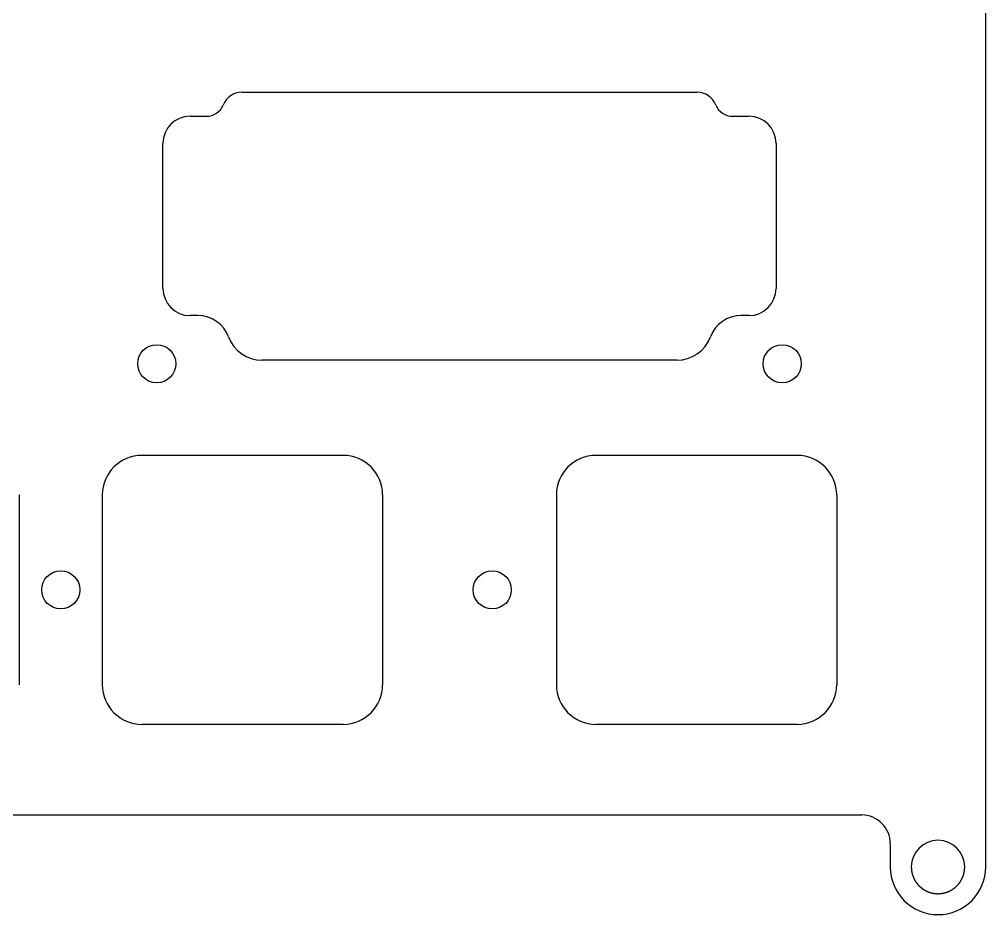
# Model space of a CAD drawing. Header units: millimetres. Extents: x -10 to 277, y -93 to 22.
# Drawn here: x 226.4 to 277.1, y -93.2 to -46.3 of the extents above; entities that cross this region are included whole.
import ezdxf

# ---------------------------------------------------------------- set-up
doc = ezdxf.new("R2010")
doc.units = ezdxf.units.MM
doc.layers.add('BLACK', color=7, linetype='CONTINUOUS')
doc.layers.add('Edge.Cuts', color=53, linetype='CONTINUOUS', true_color=0xc8a339)

msp = doc.modelspace()

# ---------------------------------------------------------------- linework, layer by layer
at = {"layer": 'BLACK', "linetype": 'Continuous'}
for p, q in [((243.4, -69.15), (232.849999, -69.15)), ((267.2125, -69.15), (256.662499, -69.15)), ((226.425, -71.225), (226.425, -81.175)), ((230.775, -71.225), (230.775, -81.175001)), ((245.475, -71.225), (245.475, -81.175)), ((254.5875, -71.225), (254.5875, -81.175001)), ((269.2875, -71.225), (269.2875, -81.175)), ((243.4, -83.25), (232.85, -83.25)), ((267.2125, -83.25), (256.6625, -83.25))]:
    msp.add_line(p, q, dxfattribs=at)
at = {"layer": 'BLACK'}
for centre in [(228.6, -76.2), (251.221875, -76.2)]:
    msp.add_circle(centre, 1, dxfattribs=at)
for centre, radius, start, end in [((232.850004, -71.225004), 2.075004, 90.0001381, 179.9998896), ((243.4, -71.225), 2.075, 0, 90), ((256.662504, -71.225004), 2.075004, 90.0001381, 179.9998896), ((267.2125, -71.225), 2.075, 0, 90), ((232.850002, -81.174998), 2.075002, 180.0000828, 269.9999448), ((243.4, -81.175), 2.075, 270, 0), ((256.662502, -81.174998), 2.075002, 180.0000828, 269.9999448), ((267.2125, -81.175), 2.075, 270, 0)]:
    msp.add_arc(centre, radius, start, end, dxfattribs=at)
at = {"layer": 'Edge.Cuts', "linetype": 'CONTINUOUS'}
for p, q in [((277.1, -90.725023), (277.1, 19.025023)), ((219.8295, -88), (270.6, -88)), ((272.1, -89.5), (272.1, -90.725023)), ((273.2, -90.725023), (273.20001, -90.730399)), ((273.20001, -90.730399), (273.20004, -90.735796)), ((273.20004, -90.735796), (273.200091, -90.741159)), ((273.200091, -90.741159), (273.200161, -90.746542)), ((273.200161, -90.746542), (273.200252, -90.751893)), ((273.200252, -90.751893), (273.200363, -90.757263)), ((273.200363, -90.757263), (273.200493, -90.762601)), ((273.200493, -90.762601), (273.200645, -90.76796)), ((273.200645, -90.76796), (273.200815, -90.773287)), ((273.200815, -90.773287), (273.201006, -90.778633)), ((273.201006, -90.778633), (273.201217, -90.78395)), ((273.201217, -90.78395), (273.201448, -90.789285)), ((273.201448, -90.789285), (273.201698, -90.794592)), ((273.201698, -90.794592), (273.20197, -90.799917)), ((273.20197, -90.799917), (273.20226, -90.805214)), ((273.20226, -90.805214), (273.202571, -90.810528)), ((273.202571, -90.810528), (273.202901, -90.815816)), ((273.202901, -90.815816), (273.203252, -90.821121)), ((273.203252, -90.821121), (273.203622, -90.8264)), ((273.203622, -90.8264), (273.204013, -90.831696)), ((273.204013, -90.831696), (273.204422, -90.836967)), ((273.204422, -90.836967), (273.204853, -90.842254)), ((273.204853, -90.842254), (273.205302, -90.847517)), ((273.205302, -90.847517), (273.205773, -90.852796)), ((273.205773, -90.852796), (273.206262, -90.858052)), ((273.206262, -90.858052), (273.206772, -90.863323)), ((273.206772, -90.863323), (273.207301, -90.868571)), ((273.207301, -90.868571), (273.207851, -90.873834)), ((273.207851, -90.873834), (273.208419, -90.879076)), ((273.208419, -90.879076), (273.20901, -90.884332)), ((273.20901, -90.884332), (273.209617, -90.889566)), ((273.209617, -90.889566), (273.210247, -90.894816)), ((273.210247, -90.894816), (273.210895, -90.900044)), ((273.210895, -90.900044), (273.211565, -90.905287)), ((273.211565, -90.905287), (273.212252, -90.910509)), ((273.212252, -90.910509), (273.212962, -90.915746)), ((273.212962, -90.915746), (273.213689, -90.920962)), ((273.213689, -90.920962), (273.214439, -90.926192)), ((273.214439, -90.926192), (273.215206, -90.931403)), ((273.215206, -90.931403), (273.215995, -90.936628)), ((273.215995, -90.936628), (273.216802, -90.941834)), ((273.216802, -90.941834), (273.217631, -90.947053)), ((273.217631, -90.947053), (273.218478, -90.952253)), ((273.218478, -90.952253), (273.219348, -90.957467)), ((273.219348, -90.957467), (273.220234, -90.962663)), ((273.220234, -90.962663), (273.221144, -90.967872)), ((273.221144, -90.967872), (273.22207, -90.973063)), ((273.22207, -90.973063), (273.22302, -90.978267)), ((273.22302, -90.978267), (273.223986, -90.983454)), ((273.223986, -90.983454), (273.224976, -90.988653)), ((273.224976, -90.988653), (273.225983, -90.993836)), ((273.225983, -90.993836), (273.227012, -90.99903)), ((273.227012, -90.99903), (273.228059, -91.004209)), ((273.228059, -91.004209), (273.229129, -91.0094)), ((273.229129, -91.0094), (273.230216, -91.014575)), ((273.230216, -91.014575), (273.231327, -91.019761)), ((273.231327, -91.019761), (273.232454, -91.024933)), ((273.232454, -91.024933), (273.233605, -91.030115)), ((273.233605, -91.030115), (273.234772, -91.035283)), ((273.234772, -91.035283), (273.235963, -91.040462)), ((273.235963, -91.040462), (273.237172, -91.045627)), ((273.237172, -91.045627), (273.238403, -91.050802)), ((273.238403, -91.050802), (273.239652, -91.055964)), ((273.239652, -91.055964), (273.240924, -91.061136)), ((273.240924, -91.061136), (273.242214, -91.066295)), ((273.242214, -91.066295), (273.243526, -91.071464)), ((273.243526, -91.071464), (273.244857, -91.076619)), ((273.244857, -91.076619), (273.24621, -91.081786)), ((273.24621, -91.081786), (273.247581, -91.086939)), ((273.247581, -91.086939), (273.248976, -91.092102)), ((273.248976, -91.092102), (273.250387, -91.097253)), ((273.250387, -91.097253), (273.251823, -91.102413)), ((273.251823, -91.102413), (273.253276, -91.107562)), ((273.253276, -91.107562), (273.254752, -91.11272)), ((273.254752, -91.11272), (273.256, -91.117023)), ((273.256, -91.117023), (273.257493, -91.122108)), ((273.257493, -91.122108), (273.259011, -91.127202)), ((273.259011, -91.127202), (273.260543, -91.132277)), ((273.260543, -91.132277), (273.2621, -91.137361)), ((273.2621, -91.137361), (273.263671, -91.142425)), ((273.263671, -91.142425), (273.265266, -91.147498)), ((273.265266, -91.147498), (273.266876, -91.152551)), ((273.266876, -91.152551), (273.268509, -91.157613)), ((273.268509, -91.157613), (273.270157, -91.162654)), ((273.270157, -91.162654), (273.271829, -91.167703)), ((273.271829, -91.167703), (273.273516, -91.172732)), ((273.273516, -91.172732), (273.275226, -91.177769)), ((273.275226, -91.177769), (273.276951, -91.182785)), ((273.276951, -91.182785), (273.278699, -91.187808)), ((273.278699, -91.187808), (273.280461, -91.192811)), ((273.280461, -91.192811), (273.282248, -91.197821)), ((273.282248, -91.197821), (273.284048, -91.20281)), ((273.284048, -91.20281), (273.285872, -91.207805)), ((273.285872, -91.207805), (273.287709, -91.21278)), ((273.287709, -91.21278), (273.289571, -91.217761)), ((275.90804, -91.22407), (275.911768, -91.214185)), ((275.911768, -91.214185), (275.915421, -91.204271)), ((275.915421, -91.204271), (275.918999, -91.19433)), ((275.918999, -91.19433), (275.922502, -91.184362)), ((275.922502, -91.184362), (275.92593, -91.174369)), ((275.92593, -91.174369), (275.929283, -91.16435)), ((275.929283, -91.16435), (275.93256, -91.154307)), ((275.93256, -91.154307), (275.93576, -91.144242)), ((275.93576, -91.144242), (275.938884, -91.134155)), ((275.938884, -91.134155), (275.941931, -91.124047)), ((275.941931, -91.124047), (275.944, -91.117023)), ((275.944, -91.117023), (275.946951, -91.106762)), ((275.946951, -91.106762), (275.949821, -91.096496)), ((275.949821, -91.096496), (275.952609, -91.086227)), ((275.952609, -91.086227), (275.955316, -91.075954)), ((275.955316, -91.075954), (275.957942, -91.065676)), ((275.957942, -91.065676), (275.960487, -91.055393)), ((275.960487, -91.055393), (275.962951, -91.045105)), ((275.962951, -91.045105), (275.965335, -91.034811)), ((275.965335, -91.034811), (275.967638, -91.024512)), ((275.967638, -91.024512), (275.969861, -91.014206)), ((275.969861, -91.014206), (275.972005, -91.003894)), ((275.972005, -91.003894), (275.974068, -90.993576)), ((275.974068, -90.993576), (275.976052, -90.98325)), ((275.976052, -90.98325), (275.977956, -90.972917)), ((275.977956, -90.972917), (275.97978, -90.962576)), ((275.97978, -90.962576), (275.981526, -90.952227)), ((275.981526, -90.952227), (275.983192, -90.941869)), ((275.983192, -90.941869), (275.984779, -90.931503)), ((275.984779, -90.931503), (275.986287, -90.921127)), ((275.986287, -90.921127), (275.987716, -90.910741)), ((275.987716, -90.910741), (275.989067, -90.900345)), ((275.989067, -90.900345), (275.990338, -90.889938)), ((275.990338, -90.889938), (275.991531, -90.879519)), ((275.991531, -90.879519), (275.992646, -90.869089)), ((275.992646, -90.869089), (275.993681, -90.858647)), ((275.993681, -90.858647), (275.994639, -90.848191)), ((275.994639, -90.848191), (275.995517, -90.837722)), ((275.995517, -90.837722), (275.996317, -90.827239)), ((275.996317, -90.827239), (275.997039, -90.816741)), ((275.997039, -90.816741), (275.997682, -90.806228)), ((275.997682, -90.806228), (275.998247, -90.795698)), ((275.998247, -90.795698), (275.998733, -90.785151)), ((275.998733, -90.785151), (275.99914, -90.774586)), ((275.99914, -90.774586), (275.999469, -90.764002)), ((275.999469, -90.764002), (275.999719, -90.753399)), ((275.999719, -90.753399), (275.99989, -90.742774)), ((275.99989, -90.742774), (275.999982, -90.732127)), ((275.999982, -90.732127), (276, -90.725023)), ((273.289571, -91.217761), (273.291446, -91.222722)), ((273.291446, -91.222722), (273.293345, -91.227688)), ((273.293345, -91.227688), (273.295257, -91.232633)), ((273.295257, -91.232633), (273.297193, -91.237584)), ((273.297193, -91.237584), (273.299143, -91.242514)), ((273.299143, -91.242514), (273.301116, -91.247449)), ((273.301116, -91.247449), (273.303103, -91.252363)), ((273.303103, -91.252363), (273.305113, -91.257282)), ((273.305113, -91.257282), (273.307136, -91.262181)), ((273.307136, -91.262181), (273.309183, -91.267083)), ((273.309183, -91.267083), (273.311243, -91.271965)), ((273.311243, -91.271965), (273.313327, -91.276851)), ((273.313327, -91.276851), (273.315423, -91.281717)), ((273.315423, -91.281717), (273.317543, -91.286586)), ((273.317543, -91.286586), (273.319676, -91.291434)), ((273.319676, -91.291434), (273.321833, -91.296286)), ((273.321833, -91.296286), (273.324002, -91.301117)), ((273.324002, -91.301117), (273.326195, -91.305951)), ((273.326195, -91.305951), (273.3284, -91.310765)), ((273.3284, -91.310765), (273.330629, -91.315581)), ((273.330629, -91.315581), (273.332871, -91.320377)), ((273.332871, -91.320377), (273.335135, -91.325176)), ((273.335135, -91.325176), (273.337413, -91.329954)), ((273.337413, -91.329954), (273.339714, -91.334734)), ((273.339714, -91.334734), (273.342027, -91.339494)), ((273.342027, -91.339494), (273.344363, -91.344255)), ((273.344363, -91.344255), (273.346712, -91.348997)), ((273.346712, -91.348997), (273.349084, -91.35374)), ((273.349084, -91.35374), (273.351469, -91.358463)), ((273.351469, -91.358463), (273.353876, -91.363187)), ((273.353876, -91.363187), (273.356296, -91.367891)), ((273.356296, -91.367891), (273.35874, -91.372596)), ((273.35874, -91.372596), (273.361195, -91.377281)), ((273.361195, -91.377281), (273.363673, -91.381968)), ((273.363673, -91.381968), (273.366164, -91.386634)), ((273.366164, -91.386634), (273.368678, -91.3913)), ((273.368678, -91.3913), (273.371204, -91.395947)), ((273.371204, -91.395947), (273.373753, -91.400594)), ((273.373753, -91.400594), (273.376313, -91.405221)), ((273.376313, -91.405221), (273.378898, -91.409849)), ((273.378898, -91.409849), (273.381493, -91.414457)), ((273.381493, -91.414457), (273.384112, -91.419064)), ((273.384112, -91.419064), (273.386743, -91.423652)), ((273.386743, -91.423652), (273.389397, -91.42824)), ((273.389397, -91.42824), (273.392063, -91.432808)), ((273.392063, -91.432808), (273.394752, -91.437376)), ((273.394752, -91.437376), (273.397452, -91.441924)), ((273.397452, -91.441924), (273.400176, -91.446471)), ((273.400176, -91.446471), (273.402911, -91.451)), ((273.402911, -91.451), (273.40567, -91.455527)), ((273.40567, -91.455527), (273.40844, -91.460035)), ((273.40844, -91.460035), (273.411233, -91.464541)), ((273.411233, -91.464541), (273.414037, -91.469029)), ((273.414037, -91.469029), (273.416865, -91.473515)), ((273.416865, -91.473515), (273.419704, -91.477983)), ((273.419704, -91.477983), (273.422566, -91.482448)), ((273.422566, -91.482448), (273.42544, -91.486895)), ((273.42544, -91.486895), (273.428336, -91.49134)), ((273.428336, -91.49134), (273.431244, -91.495766)), ((273.431244, -91.495766), (273.434175, -91.50019)), ((273.434175, -91.50019), (273.437118, -91.504596)), ((273.437118, -91.504596), (273.440083, -91.508999)), ((273.440083, -91.508999), (273.44306, -91.513384)), ((273.44306, -91.513384), (273.44606, -91.517766)), ((273.44606, -91.517766), (273.449072, -91.52213)), ((273.449072, -91.52213), (273.452106, -91.526492)), ((273.452106, -91.526492), (273.455151, -91.530835)), ((273.455151, -91.530835), (273.45822, -91.535175)), ((273.45822, -91.535175), (273.4613, -91.539497)), ((273.4613, -91.539497), (273.464402, -91.543816)), ((273.464402, -91.543816), (273.467517, -91.548117)), ((273.467517, -91.548117), (273.470654, -91.552416)), ((273.470654, -91.552416), (273.473802, -91.556695)), ((273.473802, -91.556695), (273.476973, -91.560972)), ((273.476973, -91.560972), (273.48, -91.565023)), ((273.48, -91.565023), (273.483127, -91.569176)), ((273.483127, -91.569176), (273.486277, -91.573326)), ((273.486277, -91.573326), (273.489444, -91.577464)), ((273.489444, -91.577464), (273.492633, -91.581599)), ((273.492633, -91.581599), (273.495838, -91.585723)), ((273.495838, -91.585723), (273.499066, -91.589842)), ((273.499066, -91.589842), (273.50231, -91.593949)), ((273.50231, -91.593949), (273.505575, -91.598052)), ((273.505575, -91.598052), (273.508857, -91.602142)), ((273.508857, -91.602142), (273.51216, -91.606228)), ((273.51216, -91.606228), (273.515479, -91.610301)), ((273.515479, -91.610301), (273.51882, -91.614368)), ((273.51882, -91.614368), (273.522175, -91.618423)), ((273.522175, -91.618423), (273.525552, -91.622472)), ((273.525552, -91.622472), (273.528943, -91.626507)), ((273.528943, -91.626507), (273.532356, -91.630536)), ((273.532356, -91.630536), (273.535783, -91.634551)), ((273.535783, -91.634551), (273.539232, -91.63856)), ((273.539232, -91.63856), (273.542694, -91.642554)), ((273.542694, -91.642554), (273.546177, -91.646543)), ((273.546177, -91.646543), (273.549674, -91.650516)), ((273.549674, -91.650516), (273.553192, -91.654482)), ((273.553192, -91.654482), (273.556722, -91.658433)), ((273.556722, -91.658433), (273.560274, -91.662377)), ((273.560274, -91.662377), (273.563838, -91.666305)), ((273.563838, -91.666305), (273.567423, -91.670227)), ((273.567423, -91.670227), (273.57102, -91.674131)), ((273.57102, -91.674131), (273.574638, -91.678029)), ((273.574638, -91.678029), (273.578267, -91.68191)), ((273.578267, -91.68191), (273.581917, -91.685783)), ((273.581917, -91.685783), (273.585578, -91.68964)), ((273.585578, -91.68964), (273.58926, -91.693488)), ((273.58926, -91.693488), (273.592953, -91.697319)), ((273.592953, -91.697319), (273.596666, -91.701142)), ((273.596666, -91.701142), (273.600389, -91.704948)), ((273.600389, -91.704948), (273.604133, -91.708745)), ((273.604133, -91.708745), (273.607887, -91.712524)), ((273.607887, -91.712524), (273.611661, -91.716295)), ((273.611661, -91.716295), (273.615445, -91.720047)), ((273.615445, -91.720047), (273.619248, -91.72379)), ((275.58164, -91.722918), (275.589201, -91.715436)), ((275.589201, -91.715436), (275.596702, -91.7079)), ((275.596702, -91.7079), (275.604144, -91.700311)), ((275.604144, -91.700311), (275.611524, -91.692671)), ((275.611524, -91.692671), (275.618842, -91.68498)), ((275.618842, -91.68498), (275.626097, -91.67724)), ((275.626097, -91.67724), (275.633288, -91.669451)), ((275.633288, -91.669451), (275.640414, -91.661616)), ((275.640414, -91.661616), (275.647473, -91.653735)), ((275.647473, -91.653735), (275.654465, -91.645809)), ((275.654465, -91.645809), (275.661389, -91.637841)), ((275.661389, -91.637841), (275.668243, -91.62983)), ((275.668243, -91.62983), (275.675027, -91.62178)), ((275.675027, -91.62178), (275.681739, -91.61369)), ((275.681739, -91.61369), (275.688379, -91.605563)), ((275.688379, -91.605563), (275.694945, -91.5974)), ((275.694945, -91.5974), (275.701436, -91.589203)), ((275.701436, -91.589203), (275.707852, -91.580973)), ((275.707852, -91.580973), (275.714191, -91.572711)), ((275.714191, -91.572711), (275.72, -91.565023)), ((275.72, -91.565023), (275.72633, -91.556516)), ((275.72633, -91.556516), (275.732592, -91.547968)), ((275.732592, -91.547968), (275.738786, -91.539377)), ((275.738786, -91.539377), (275.744911, -91.530746)), ((275.744911, -91.530746), (275.750968, -91.522073)), ((275.750968, -91.522073), (275.756957, -91.513359)), ((275.756957, -91.513359), (275.762877, -91.504603)), ((275.762877, -91.504603), (275.768728, -91.495807)), ((275.768728, -91.495807), (275.774511, -91.486971)), ((275.774511, -91.486971), (275.780225, -91.478093)), ((275.780225, -91.478093), (275.785871, -91.469176)), ((275.785871, -91.469176), (275.791447, -91.460218)), ((275.791447, -91.460218), (275.796955, -91.45122)), ((275.796955, -91.45122), (275.802393, -91.442183)), ((275.802393, -91.442183), (275.807762, -91.433106)), ((275.807762, -91.433106), (275.813062, -91.423989)), ((275.813062, -91.423989), (275.818293, -91.414834)), ((275.818293, -91.414834), (275.823453, -91.40564)), ((275.823453, -91.40564), (275.828545, -91.396408)), ((275.828545, -91.396408), (275.833566, -91.387137)), ((275.833566, -91.387137), (275.838517, -91.377828)), ((275.838517, -91.377828), (275.843398, -91.368482)), ((275.843398, -91.368482), (275.848208, -91.359099)), ((275.848208, -91.359099), (275.852948, -91.349679)), ((275.852948, -91.349679), (275.857617, -91.340222)), ((275.857617, -91.340222), (275.862215, -91.33073)), ((275.862215, -91.33073), (275.866742, -91.321201)), ((275.866742, -91.321201), (275.871197, -91.311638)), ((275.871197, -91.311638), (275.875581, -91.30204)), ((275.875581, -91.30204), (275.879892, -91.292407)), ((275.879892, -91.292407), (275.884132, -91.282741)), ((275.884132, -91.282741), (275.888299, -91.273042)), ((275.888299, -91.273042), (275.892394, -91.26331)), ((275.892394, -91.26331), (275.896415, -91.253546)), ((275.896415, -91.253546), (275.900364, -91.243751)), ((275.900364, -91.243751), (275.904239, -91.233925)), ((275.904239, -91.233925), (275.90804, -91.22407)), ((273.619248, -91.72379), (273.623062, -91.727515)), ((273.623062, -91.727515), (273.626895, -91.731232)), ((273.626895, -91.731232), (273.630737, -91.734929)), ((273.630737, -91.734929), (273.634598, -91.738617)), ((273.634598, -91.738617), (273.638469, -91.742286)), ((273.638469, -91.742286), (273.642359, -91.745945)), ((273.642359, -91.745945), (273.646257, -91.749585)), ((273.646257, -91.749585), (273.650175, -91.753216)), ((273.650175, -91.753216), (273.654101, -91.756827)), ((273.654101, -91.756827), (273.658046, -91.760428)), ((273.658046, -91.760428), (273.661999, -91.76401)), ((273.661999, -91.76401), (273.665971, -91.767581)), ((273.665971, -91.767581), (273.669951, -91.771132)), ((273.669951, -91.771132), (273.673949, -91.774674)), ((273.673949, -91.774674), (273.677955, -91.778194)), ((273.677955, -91.778194), (273.681979, -91.781705)), ((273.681979, -91.781705), (273.686011, -91.785195)), ((273.686011, -91.785195), (273.69006, -91.788675)), ((273.69006, -91.788675), (273.694117, -91.792134)), ((273.694117, -91.792134), (273.698192, -91.795582)), ((273.698192, -91.795582), (273.702273, -91.799009)), ((273.702273, -91.799009), (273.706373, -91.802426)), ((273.706373, -91.802426), (273.710479, -91.805822)), ((273.710479, -91.805822), (273.714603, -91.809206)), ((273.714603, -91.809206), (273.718733, -91.81257)), ((273.718733, -91.81257), (273.72288, -91.815922)), ((273.72288, -91.815922), (273.727034, -91.819253)), ((273.727034, -91.819253), (273.731205, -91.822572)), ((273.731205, -91.822572), (273.735382, -91.82587)), ((273.735382, -91.82587), (273.739576, -91.829157)), ((273.739576, -91.829157), (273.743775, -91.832422)), ((273.743775, -91.832422), (273.747992, -91.835675)), ((273.747992, -91.835675), (273.752214, -91.838907)), ((273.752214, -91.838907), (273.756453, -91.842127)), ((273.756453, -91.842127), (273.760697, -91.845325)), ((273.760697, -91.845325), (273.764958, -91.848511)), ((273.764958, -91.848511), (273.769224, -91.851676)), ((273.769224, -91.851676), (273.773507, -91.854828)), ((273.773507, -91.854828), (273.777793, -91.857958)), ((273.777793, -91.857958), (273.782097, -91.861076)), ((273.782097, -91.861076), (273.786405, -91.864172)), ((273.786405, -91.864172), (273.79073, -91.867255)), ((273.79073, -91.867255), (273.795058, -91.870317)), ((273.795058, -91.870317), (273.799404, -91.873365)), ((273.799404, -91.873365), (273.803752, -91.876392)), ((273.803752, -91.876392), (273.808118, -91.879406)), ((273.808118, -91.879406), (273.812486, -91.882398)), ((273.812486, -91.882398), (273.816872, -91.885376)), ((273.816872, -91.885376), (273.82126, -91.888333)), ((273.82126, -91.888333), (273.825665, -91.891277)), ((273.825665, -91.891277), (273.830072, -91.894198)), ((273.830072, -91.894198), (273.834496, -91.897106)), ((273.834496, -91.897106), (273.838923, -91.899992)), ((273.838923, -91.899992), (273.843366, -91.902864)), ((273.843366, -91.902864), (273.847811, -91.905715)), ((273.847811, -91.905715), (273.852273, -91.908551)), ((273.852273, -91.908551), (273.856737, -91.911366)), ((273.856737, -91.911366), (273.861216, -91.914166)), ((273.861216, -91.914166), (273.865699, -91.916945)), ((273.865699, -91.916945), (273.870196, -91.91971)), ((273.870196, -91.91971), (273.874696, -91.922452)), ((273.874696, -91.922452), (273.879212, -91.92518)), ((273.879212, -91.92518), (273.883729, -91.927887)), ((273.883729, -91.927887), (273.888262, -91.930579)), ((273.888262, -91.930579), (273.892797, -91.933249)), ((273.892797, -91.933249), (273.897347, -91.935905)), ((273.897347, -91.935905), (273.901899, -91.938538)), ((273.901899, -91.938538), (273.906466, -91.941157)), ((273.906466, -91.941157), (273.911035, -91.943754)), ((273.911035, -91.943754), (273.915619, -91.946337)), ((273.915619, -91.946337), (273.920204, -91.948897)), ((273.920204, -91.948897), (273.924805, -91.951443)), ((273.924805, -91.951443), (273.929407, -91.953966)), ((273.929407, -91.953966), (273.934023, -91.956475)), ((273.934023, -91.956475), (273.941176, -91.960317)), ((273.941176, -91.960317), (273.94582, -91.962782)), ((273.94582, -91.962782), (273.950477, -91.965232)), ((273.950477, -91.965232), (273.955146, -91.967665)), ((273.955146, -91.967665), (273.959828, -91.970083)), ((273.959828, -91.970083), (273.96452, -91.972483)), ((273.96452, -91.972483), (273.969226, -91.974868)), ((273.969226, -91.974868), (273.973942, -91.977236)), ((273.973942, -91.977236), (273.978671, -91.979587)), ((273.978671, -91.979587), (273.98341, -91.981921)), ((273.98341, -91.981921), (273.988162, -91.98424)), ((273.988162, -91.98424), (273.992922, -91.98654)), ((273.992922, -91.98654), (273.997696, -91.988824)), ((273.997696, -91.988824), (274.002478, -91.99109)), ((274.002478, -91.99109), (274.007272, -91.99334)), ((274.007272, -91.99334), (274.012075, -91.995572)), ((274.012075, -91.995572), (274.01689, -91.997787)), ((274.01689, -91.997787), (274.021712, -91.999983)), ((274.021712, -91.999983), (274.026547, -92.002163)), ((274.026547, -92.002163), (274.031388, -92.004325)), ((274.031388, -92.004325), (274.036242, -92.00647)), ((274.036242, -92.00647), (274.041102, -92.008595)), ((274.041102, -92.008595), (274.045974, -92.010704)), ((274.045974, -92.010704), (274.050852, -92.012794)), ((274.050852, -92.012794), (274.055741, -92.014867)), ((274.055741, -92.014867), (274.060636, -92.016921)), ((274.060636, -92.016921), (274.065543, -92.018958)), ((274.065543, -92.018958), (274.070454, -92.020975)), ((274.070454, -92.020975), (274.075377, -92.022975)), ((274.075377, -92.022975), (274.080304, -92.024955)), ((274.080304, -92.024955), (274.085243, -92.026918)), ((274.085243, -92.026918), (274.090185, -92.028862)), ((274.090185, -92.028862), (274.095138, -92.030787)), ((274.095138, -92.030787), (274.100095, -92.032693)), ((274.100095, -92.032693), (274.105063, -92.034582)), ((274.105063, -92.034582), (274.110033, -92.03645)), ((274.110033, -92.03645), (274.115014, -92.038301)), ((274.115014, -92.038301), (274.119998, -92.040131)), ((274.119998, -92.040131), (274.124992, -92.041944)), ((274.124992, -92.041944), (274.129988, -92.043737)), ((274.129988, -92.043737), (274.134994, -92.045511)), ((274.134994, -92.045511), (274.140002, -92.047265)), ((274.140002, -92.047265), (274.14502, -92.049001)), ((274.14502, -92.049001), (274.150039, -92.050717)), ((274.150039, -92.050717), (274.155068, -92.052415)), ((274.155068, -92.052415), (274.160098, -92.054091)), ((274.160098, -92.054091), (274.165137, -92.05575)), ((274.165137, -92.05575), (274.170177, -92.057388)), ((274.170177, -92.057388), (274.175226, -92.059008)), ((274.175226, -92.059008), (274.180275, -92.060607)), ((274.180275, -92.060607), (274.185333, -92.062188)), ((274.185333, -92.062188), (274.19039, -92.063747)), ((274.19039, -92.063747), (274.195457, -92.065289)), ((274.195457, -92.065289), (274.200523, -92.066809)), ((274.200523, -92.066809), (274.205597, -92.068311)), ((274.205597, -92.068311), (274.21067, -92.069791)), ((274.21067, -92.069791), (274.215752, -92.071254)), ((274.215752, -92.071254), (274.220832, -92.072695)), ((274.220832, -92.072695), (274.225921, -92.074117)), ((274.225921, -92.074117), (274.231007, -92.075518)), ((274.231007, -92.075518), (274.236102, -92.076901)), ((274.236102, -92.076901), (274.241195, -92.078262)), ((274.241195, -92.078262), (274.246295, -92.079605)), ((274.246295, -92.079605), (274.255384, -92.081946)), ((274.255384, -92.081946), (274.265577, -92.084493)), ((274.265577, -92.084493), (274.275803, -92.086967)), ((274.275803, -92.086967), (274.286061, -92.089365)), ((274.286061, -92.089365), (274.296349, -92.091688)), ((274.296349, -92.091688), (274.306665, -92.093936)), ((274.306665, -92.093936), (274.317009, -92.096108)), ((274.317009, -92.096108), (274.327378, -92.098204)), ((274.327378, -92.098204), (274.332572, -92.099223)), ((274.332572, -92.099223), (274.337772, -92.100222)), ((274.337772, -92.100222), (274.342977, -92.101203)), ((274.342977, -92.101203), (274.348188, -92.102164)), ((274.348188, -92.102164), (274.353404, -92.103106)), ((274.353404, -92.103106), (274.358626, -92.104028)), ((274.358626, -92.104028), (274.363852, -92.104931)), ((274.363852, -92.104931), (274.369083, -92.105814)), ((274.369083, -92.105814), (274.374319, -92.106678)), ((274.374319, -92.106678), (274.379559, -92.107523)), ((274.379559, -92.107523), (274.384803, -92.108348)), ((274.384803, -92.108348), (274.390051, -92.109153)), ((274.390051, -92.109153), (274.395303, -92.109938)), ((274.395303, -92.109938), (274.400559, -92.110704)), ((274.400559, -92.110704), (274.405818, -92.11145)), ((274.405818, -92.11145), (274.41108, -92.112177)), ((274.41108, -92.112177), (274.416345, -92.112883)), ((274.416345, -92.112883), (274.421614, -92.11357)), ((274.421614, -92.11357), (274.426884, -92.114237)), ((274.426884, -92.114237), (274.432158, -92.114884)), ((274.432158, -92.114884), (274.437433, -92.115511)), ((274.437433, -92.115511), (274.442712, -92.116119)), ((274.442712, -92.116119), (274.447991, -92.116706)), ((274.447991, -92.116706), (274.453273, -92.117273)), ((274.453273, -92.117273), (274.458555, -92.117821)), ((274.458555, -92.117821), (274.46384, -92.118349)), ((274.46384, -92.118349), (274.469125, -92.118856)), ((274.469125, -92.118856), (274.474413, -92.119344)), ((274.474413, -92.119344), (274.479699, -92.119811)), ((274.479699, -92.119811), (274.484988, -92.120259)), ((274.484988, -92.120259), (274.490276, -92.120686)), ((274.490276, -92.120686), (274.495566, -92.121093)), ((274.495566, -92.121093), (274.500853, -92.121481)), ((274.500853, -92.121481), (274.506143, -92.121848)), ((274.506143, -92.121848), (274.511431, -92.122195)), ((274.511431, -92.122195), (274.51672, -92.122522)), ((274.51672, -92.122522), (274.522006, -92.122829)), ((274.522006, -92.122829), (274.527294, -92.123116)), ((274.527294, -92.123116), (274.532578, -92.123383)), ((274.532578, -92.123383), (274.537864, -92.123629)), ((274.537864, -92.123629), (274.543146, -92.123856)), ((274.543146, -92.123856), (274.548429, -92.124062)), ((274.548429, -92.124062), (274.553707, -92.124249)), ((274.553707, -92.124249), (274.558986, -92.124415)), ((274.558986, -92.124415), (274.564261, -92.124561)), ((274.564261, -92.124561), (274.569536, -92.124687)), ((274.569536, -92.124687), (274.574806, -92.124793)), ((274.574806, -92.124793), (274.580076, -92.124879)), ((274.580076, -92.124879), (274.585341, -92.124945)), ((274.585341, -92.124945), (274.590606, -92.124991)), ((274.590606, -92.124991), (274.6, -92.125023)), ((274.6, -92.125023), (274.610505, -92.124983)), ((274.610505, -92.124983), (274.621022, -92.124863)), ((274.621022, -92.124863), (274.63155, -92.124663)), ((274.63155, -92.124663), (274.642088, -92.124383)), ((274.642088, -92.124383), (274.652635, -92.124022)), ((274.652635, -92.124022), (274.663189, -92.123582)), ((274.663189, -92.123582), (274.673749, -92.123061)), ((274.673749, -92.123061), (274.684313, -92.12246)), ((274.684313, -92.12246), (274.69488, -92.121778)), ((274.69488, -92.121778), (274.705449, -92.121017)), ((274.705449, -92.121017), (274.716018, -92.120175)), ((274.716018, -92.120175), (274.726585, -92.119253)), ((274.726585, -92.119253), (274.737149, -92.118251)), ((274.737149, -92.118251), (274.74771, -92.117169)), ((274.74771, -92.117169), (274.758264, -92.116008)), ((274.758264, -92.116008), (274.768811, -92.114767)), ((274.768811, -92.114767), (274.77935, -92.113446)), ((274.77935, -92.113446), (274.789878, -92.112046)), ((274.789878, -92.112046), (274.800394, -92.110567)), ((274.800394, -92.110567), (274.810897, -92.109009)), ((274.810897, -92.109009), (274.821385, -92.107372)), ((274.821385, -92.107372), (274.831857, -92.105657)), ((274.831857, -92.105657), (274.837087, -92.10477)), ((274.837087, -92.10477), (274.842312, -92.103864)), ((274.842312, -92.103864), (274.847532, -92.102938)), ((274.847532, -92.102938), (274.852747, -92.101993)), ((274.852747, -92.101993), (274.857956, -92.101028)), ((274.857956, -92.101028), (274.863161, -92.100044)), ((274.863161, -92.100044), (274.86836, -92.099041)), ((274.86836, -92.099041), (274.873553, -92.098019)), ((274.873553, -92.098019), (274.87874, -92.096977)), ((274.87874, -92.096977), (274.883921, -92.095916)), ((274.883921, -92.095916), (274.889095, -92.094836)), ((274.889095, -92.094836), (274.894264, -92.093737)), ((274.894264, -92.093737), (274.899425, -92.092619)), ((274.899425, -92.092619), (274.90458, -92.091482)), ((274.90458, -92.091482), (274.909727, -92.090326)), ((274.909727, -92.090326), (274.914867, -92.089151)), ((274.914867, -92.089151), (274.92, -92.087958)), ((274.92, -92.087958), (274.925126, -92.086745)), ((274.925126, -92.086745), (274.930243, -92.085514)), ((274.930243, -92.085514), (274.935352, -92.084264)), ((274.935352, -92.084264), (274.944615, -92.081946)), ((274.944615, -92.081946), (274.954796, -92.079319)), ((274.954796, -92.079319), (274.964967, -92.076612)), ((274.964967, -92.076612), (274.975127, -92.073826)), ((274.975127, -92.073826), (274.985275, -92.070959)), ((274.985275, -92.070959), (274.995409, -92.068014)), ((274.995409, -92.068014), (275.005529, -92.06499)), ((275.005529, -92.06499), (275.015633, -92.061887)), ((275.015633, -92.061887), (275.025721, -92.058706)), ((275.025721, -92.058706), (275.03579, -92.055446)), ((275.03579, -92.055446), (275.04584, -92.052109)), ((275.04584, -92.052109), (275.055869, -92.048695)), ((275.055869, -92.048695), (275.065877, -92.045204)), ((275.065877, -92.045204), (275.075861, -92.041636)), ((275.075861, -92.041636), (275.085821, -92.037992)), ((275.085821, -92.037992), (275.095756, -92.034272)), ((275.095756, -92.034272), (275.105663, -92.030477)), ((275.105663, -92.030477), (275.115543, -92.026607)), ((275.115543, -92.026607), (275.125393, -92.022663)), ((275.125393, -92.022663), (275.135211, -92.018646)), ((275.135211, -92.018646), (275.144998, -92.014555)), ((275.144998, -92.014555), (275.154751, -92.010392)), ((275.154751, -92.010392), (275.164469, -92.006156)), ((275.164469, -92.006156), (275.174151, -92.00185)), ((275.174151, -92.00185), (275.183795, -91.997473)), ((275.183795, -91.997473), (275.1934, -91.993025)), ((275.1934, -91.993025), (275.202965, -91.988509)), ((275.202965, -91.988509), (275.212488, -91.983924)), ((275.212488, -91.983924), (275.221967, -91.979271)), ((275.221967, -91.979271), (275.231402, -91.974551)), ((275.231402, -91.974551), (275.240791, -91.969764)), ((275.240791, -91.969764), (275.250132, -91.964912)), ((275.250132, -91.964912), (275.258823, -91.960317)), ((275.258823, -91.960317), (275.26804, -91.955356)), ((275.26804, -91.955356), (275.277224, -91.950322)), ((275.277224, -91.950322), (275.286377, -91.945215)), ((275.286377, -91.945215), (275.295495, -91.940035)), ((275.295495, -91.940035), (275.304581, -91.934782)), ((275.304581, -91.934782), (275.313632, -91.929456)), ((275.313632, -91.929456), (275.322649, -91.924059)), ((275.322649, -91.924059), (275.331631, -91.918589)), ((275.331631, -91.918589), (275.340577, -91.913048)), ((275.340577, -91.913048), (275.349487, -91.907435)), ((275.349487, -91.907435), (275.358361, -91.901751)), ((275.358361, -91.901751), (275.367197, -91.895996)), ((275.367197, -91.895996), (275.375995, -91.89017)), ((275.375995, -91.89017), (275.384755, -91.884274)), ((275.384755, -91.884274), (275.393476, -91.878308)), ((275.393476, -91.878308), (275.402157, -91.872273)), ((275.402157, -91.872273), (275.410797, -91.866169)), ((275.410797, -91.866169), (275.419397, -91.859996)), ((275.419397, -91.859996), (275.427955, -91.853754)), ((275.427955, -91.853754), (275.436471, -91.847445)), ((275.436471, -91.847445), (275.444944, -91.841068)), ((275.444944, -91.841068), (275.453373, -91.834625)), ((275.453373, -91.834625), (275.461757, -91.828115)), ((275.461757, -91.828115), (275.470097, -91.821539)), ((275.470097, -91.821539), (275.47839, -91.814898)), ((275.47839, -91.814898), (275.486636, -91.808192)), ((275.486636, -91.808192), (275.494835, -91.801422)), ((275.494835, -91.801422), (275.502985, -91.794588)), ((275.502985, -91.794588), (275.511087, -91.787692)), ((275.511087, -91.787692), (275.519138, -91.780733)), ((275.519138, -91.780733), (275.527138, -91.773713)), ((275.527138, -91.773713), (275.535086, -91.766633)), ((275.535086, -91.766633), (275.542982, -91.759492)), ((275.542982, -91.759492), (275.550825, -91.752292)), ((275.550825, -91.752292), (275.558612, -91.745034)), ((275.558612, -91.745034), (275.566345, -91.737718)), ((275.566345, -91.737718), (275.574021, -91.730346)), ((275.574021, -91.730346), (275.58164, -91.722918))]:
    msp.add_line(p, q, dxfattribs=at)
at = {"layer": 'Edge.Cuts', "linetype": 'Continuous'}
for p, q in [((238.10343, -50.1224), (261.95867, -50.1224)), ((235.38061, -51.37456), (236.24622, -51.37456)), ((263.81588, -51.37456), (264.68149, -51.37456)), ((233.95561, -60.40044), (233.95561, -52.79956)), ((266.10649, -52.79956), (266.10649, -60.40044)), ((235.78465, -61.82544), (235.38061, -61.82544)), ((264.68149, -61.82544), (264.27745, -61.82544)), ((260.90655, -64.16191), (239.15555, -64.16191))]:
    msp.add_line(p, q, dxfattribs=at)
at = {"layer": 'Edge.Cuts'}
for centre in [(233.63125, -64.35), (266.43125, -64.35)]:
    msp.add_circle(centre, 1, dxfattribs=at)
for centre, radius, start, end in [((238.10345, -51.1974), 1.075006, 90.001066, 157.9761007), ((261.95865, -51.1974), 1.075, 22.0238993, 89.998934), ((236.24622, -50.44615), 0.928411, 270, 337.9772981), ((263.81585, -50.4461), 0.92846, 202.0262568, 270.0018513), ((235.38061, -52.79956), 1.425, 90, 180), ((264.68149, -52.79956), 1.425, 0, 90), ((235.38061, -60.40044), 1.425, 180, 270), ((264.68145, -60.4004), 1.42504, 270.0016083, 359.9983917), ((235.78466, -63.55037), 1.72493, 20.5459762, 90.0003322), ((264.27745, -63.5504), 1.724938, 90, 159.4534018), ((239.15556, -62.28696), 1.87495, 200.5459234, 269.9996944), ((260.90655, -62.287), 1.874943, 270, 339.454935), ((270.600001, -89.499999), 1.499999, -0.0000382, 90.0000382), ((274.6, -90.725023), 1.4, 0, 180), ((274.6, -90.725023), 2.5, -180, 0)]:
    msp.add_arc(centre, radius, start, end, dxfattribs=at)

doc.saveas('drawing.dxf')
